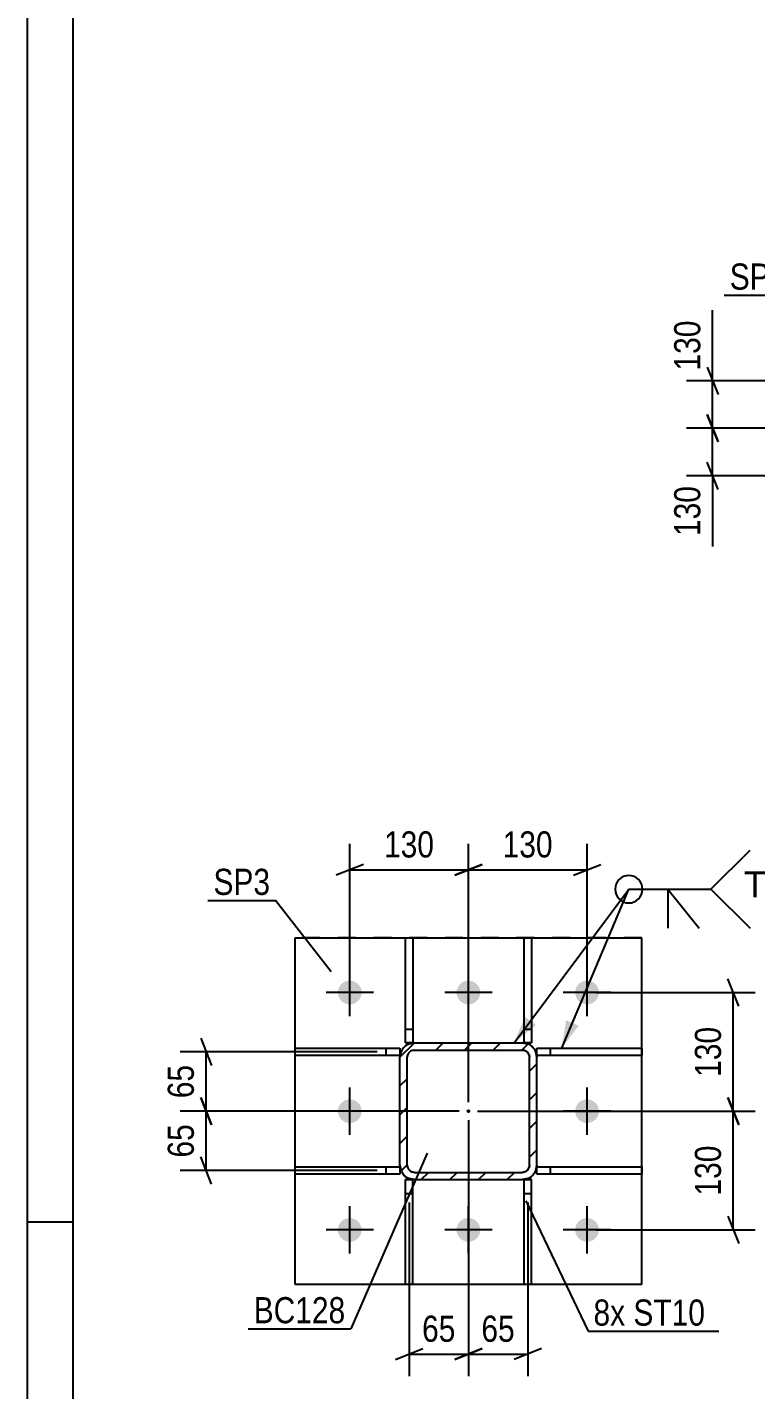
# Model space of a CAD drawing. Header units: millimetres. Extents: x 0 to 841, y 0 to 594.
# Drawn here: x 0 to 79.8, y 130.7 to 279.9 of the extents above; entities that cross this region are included whole.
import ezdxf

# ---------------------------------------------------------------- set-up
doc = ezdxf.new("R2010")
doc.units = ezdxf.units.MM
doc.linetypes.add('DXK_LINE_DOT2', pattern=[3.9198, 1.9599, -1.9599])
doc.linetypes.add('DXK_LINE_DOT3', pattern=[5.9187, 2.979, -0.9799, 0.9799, -0.9799])
doc.styles.add('Arial', font='ARIAL.TTF', dxfattribs={"height": 0.2})
doc.styles.add('Arial Narrow', font='ARIALN.TTF', dxfattribs={"height": 0.2})

# ---------------------------------------------------------------- blocks, each defined once
blk = doc.blocks.new('Unknown-232924980-1133')
at = {"color": 5, "linetype": 'Continuous'}
for p, q in [((0, 594), (0, 0)), ((5, 589), (5, 5)), ((5, 149), (0, 149))]:
    blk.add_line(p, q, dxfattribs=at)
blk = doc.blocks.new('Part-232924980-16702 - 16614')
at = {"linetype": 'Continuous'}
h = blk.add_hatch(dxfattribs=at)
h.set_pattern_fill('', scale=0.7, style=0, pattern_type=0)
h.set_pattern_definition([(45, (42.4466, 168.6712), (-1.57154, 1.57154), [])])
h.paths.add_polyline_path([(54.25, 168.67), (42.45, 168.67), (41.83, 168.55), (41.32, 168.2), (40.97, 167.68), (40.85, 167.07), (40.85, 155.27), (40.97, 154.66), (41.32, 154.14), (41.83, 153.79), (42.45, 153.67), (54.25, 153.67), (54.86, 153.79), (55.38, 154.14), (55.72, 154.66), (55.85, 155.27), (55.85, 167.07), (55.72, 167.68), (55.38, 168.2), (54.86, 168.55)])
h.paths.add_polyline_path([(54.99, 167.38), (55.05, 167.07), (55.05, 155.27), (54.99, 154.97), (54.81, 154.71), (54.55, 154.53), (54.25, 154.47), (42.45, 154.47), (42.14, 154.53), (41.88, 154.71), (41.71, 154.97), (41.65, 155.27), (41.65, 167.07), (41.71, 167.38), (41.88, 167.64), (42.14, 167.81), (42.45, 167.87), (54.25, 167.87), (54.55, 167.81), (54.81, 167.64)])
blk.add_hatch(color=30, dxfattribs=at).paths.add_polyline_path([(48.35, 161.07, -1), (48.35, 161.27, -1)])
at = {"color": 7, "linetype": 'DXK_LINE_DOT2'}
for p, q in [((41.83, 168.55), (42.45, 168.67)), ((42.45, 168.67), (54.25, 168.67)), ((54.25, 168.67), (54.86, 168.55)), ((40.85, 167.07), (40.97, 167.68)), ((41.71, 167.38), (41.65, 167.07)), ((42.45, 167.87), (42.14, 167.81)), ((42.45, 167.87), (54.25, 167.87)), ((54.55, 167.81), (54.25, 167.87)), ((55.05, 167.07), (54.99, 167.38)), ((55.72, 167.68), (55.85, 167.07)), ((40.85, 155.27), (40.85, 167.07)), ((41.65, 155.27), (41.65, 167.07)), ((55.05, 155.27), (55.05, 167.07)), ((55.85, 155.27), (55.85, 167.07)), ((40.97, 154.66), (40.85, 155.27)), ((41.65, 155.27), (41.71, 154.97)), ((54.99, 154.97), (55.05, 155.27)), ((55.85, 155.27), (55.72, 154.66)), ((42.45, 153.67), (41.83, 153.79)), ((42.14, 154.53), (42.45, 154.47)), ((42.45, 154.47), (54.25, 154.47)), ((54.25, 154.47), (54.55, 154.53)), ((54.86, 153.79), (54.25, 153.67)), ((42.45, 153.67), (54.25, 153.67))]:
    blk.add_line(p, q, dxfattribs=at)
at = {"color": 2, "linetype": 'Continuous'}
for p, q in [((42.45, 168.67), (41.83, 168.55)), ((42.45, 168.67), (54.25, 168.67)), ((54.86, 168.55), (54.25, 168.67)), ((40.97, 167.68), (40.85, 167.07)), ((41.65, 167.07), (41.71, 167.38)), ((42.14, 167.81), (42.45, 167.87)), ((42.45, 167.87), (54.25, 167.87)), ((54.25, 167.87), (54.55, 167.81)), ((54.99, 167.38), (55.05, 167.07)), ((55.85, 167.07), (55.72, 167.68)), ((40.85, 155.27), (40.85, 167.07)), ((41.65, 155.27), (41.65, 167.07)), ((55.05, 155.27), (55.05, 167.07)), ((55.85, 155.27), (55.85, 167.07)), ((40.85, 155.27), (40.97, 154.66)), ((41.71, 154.97), (41.65, 155.27)), ((55.05, 155.27), (54.99, 154.97)), ((55.72, 154.66), (55.85, 155.27)), ((41.83, 153.79), (42.45, 153.67)), ((42.45, 154.47), (42.14, 154.53)), ((42.45, 154.47), (54.25, 154.47)), ((54.55, 154.53), (54.25, 154.47)), ((54.25, 153.67), (54.86, 153.79)), ((42.45, 153.67), (54.25, 153.67))]:
    blk.add_line(p, q, dxfattribs=at)
at = {"color": 7, "linetype": 'DXK_LINE_DOT3'}
blk.add_line((48.35, 161.17), (48.35, 161.17), dxfattribs=at)
at = {"color": 30, "linetype": 'DXK_LINE_DOT3'}
blk.add_line((48.35, 161.17), (48.35, 161.17), dxfattribs=at)
at = {"color": 30, "linetype": 'Continuous'}
blk.add_circle((48.35, 161.17), 0.1, dxfattribs=at)
at = {"color": 7, "linetype": 'DXK_LINE_DOT2'}
for centre, radius, start, end in [((42.45, 167.07), 1.6, 112.5, 157.5), ((42.45, 167.07), 0.8, 112.5, 157.5), ((54.25, 167.07), 0.8, 22.5, 67.5), ((54.25, 167.07), 1.6, 22.5, 67.5), ((42.45, 155.27), 1.6, 202.5, 247.5), ((42.45, 155.27), 0.8, 202.5, 247.5), ((54.25, 155.27), 0.8, 292.5, 337.5), ((54.25, 155.27), 1.6, 292.5, 337.5)]:
    blk.add_arc(centre, radius, start, end, dxfattribs=at)
at = {"color": 2, "linetype": 'Continuous'}
for centre, radius, start, end in [((42.45, 167.07), 1.6, 112.5, 157.5), ((42.45, 167.07), 0.8, 112.5, 157.5), ((54.25, 167.07), 0.8, 22.5, 67.5), ((54.25, 167.07), 1.6, 22.5, 67.5), ((42.45, 155.27), 1.6, 202.5, 247.5), ((42.45, 155.27), 0.8, 202.5, 247.5), ((54.25, 155.27), 0.8, 292.5, 337.5), ((54.25, 155.27), 1.6, 292.5, 337.5)]:
    blk.add_arc(centre, radius, start, end, dxfattribs=at)
blk = doc.blocks.new('Part-232924980-16710 - 16614')
at = {"color": 2, "linetype": 'Continuous'}
for p, q in [((41.45, 153.67), (42.25, 153.67)), ((41.45, 142.17), (41.45, 153.67)), ((42.25, 142.17), (42.25, 153.67)), ((42.25, 142.17), (41.45, 142.17))]:
    blk.add_line(p, q, dxfattribs=at)
at = {"color": 7, "linetype": 'DXK_LINE_DOT2'}
for p, q in [((42.25, 153.67), (41.45, 153.67)), ((41.45, 152.17), (42.25, 152.17))]:
    blk.add_line(p, q, dxfattribs=at)
blk = doc.blocks.new('Part-232924980-16708 - 16614')
at = {"color": 2, "linetype": 'Continuous'}
for p, q in [((41.45, 168.67), (41.45, 180.17)), ((41.45, 180.17), (42.25, 180.17)), ((42.25, 180.17), (42.25, 168.67)), ((41.45, 168.67), (42.25, 168.67))]:
    blk.add_line(p, q, dxfattribs=at)
at = {"color": 7, "linetype": 'DXK_LINE_DOT2'}
for p, q in [((41.45, 170.17), (42.25, 170.17)), ((42.25, 168.67), (41.45, 168.67))]:
    blk.add_line(p, q, dxfattribs=at)
blk = doc.blocks.new('Part-232924980-16635 - 16614')
at = {"color": 2, "linetype": 'Continuous'}
for p, q in [((29.35, 180.17), (67.35, 180.17)), ((29.35, 142.17), (29.35, 180.17)), ((67.35, 142.17), (67.35, 180.17)), ((67.35, 142.17), (29.35, 142.17))]:
    blk.add_line(p, q, dxfattribs=at)
at = {"color": 7, "linetype": 'DXK_LINE_DOT2'}
blk.add_line((67.35, 180.17), (29.35, 180.17), dxfattribs=at)
blk = doc.blocks.new('Part-232924980-16704 - 16614')
at = {"color": 2, "linetype": 'Continuous'}
for p, q in [((29.35, 168.07), (40.85, 168.07)), ((29.35, 167.27), (29.35, 168.07)), ((40.85, 167.27), (29.35, 167.27)), ((40.85, 168.07), (40.85, 167.27))]:
    blk.add_line(p, q, dxfattribs=at)
at = {"color": 7, "linetype": 'DXK_LINE_DOT2'}
blk.add_line((39.35, 167.27), (39.35, 168.07), dxfattribs=at)
blk = doc.blocks.new('Part-232924980-16705 - 16614')
at = {"color": 2, "linetype": 'Continuous'}
for p, q in [((29.35, 155.07), (40.85, 155.07)), ((29.35, 154.27), (29.35, 155.07)), ((40.85, 154.27), (29.35, 154.27)), ((40.85, 155.07), (40.85, 154.27))]:
    blk.add_line(p, q, dxfattribs=at)
at = {"color": 7, "linetype": 'DXK_LINE_DOT2'}
blk.add_line((39.35, 154.27), (39.35, 155.07), dxfattribs=at)
blk = doc.blocks.new('Part-232924980-16706 - 16614')
at = {"color": 2, "linetype": 'Continuous'}
for p, q in [((55.85, 167.27), (55.85, 168.07)), ((55.85, 168.07), (67.35, 168.07)), ((67.35, 167.27), (55.85, 167.27)), ((67.35, 168.07), (67.35, 167.27))]:
    blk.add_line(p, q, dxfattribs=at)
at = {"color": 7, "linetype": 'DXK_LINE_DOT2'}
blk.add_line((57.35, 167.27), (57.35, 168.07), dxfattribs=at)
blk = doc.blocks.new('Part-232924980-16707 - 16614')
at = {"color": 2, "linetype": 'Continuous'}
for p, q in [((55.85, 154.27), (55.85, 155.07)), ((55.85, 155.07), (67.35, 155.07)), ((67.35, 154.27), (55.85, 154.27)), ((67.35, 155.07), (67.35, 154.27))]:
    blk.add_line(p, q, dxfattribs=at)
at = {"color": 7, "linetype": 'DXK_LINE_DOT2'}
blk.add_line((57.35, 154.27), (57.35, 155.07), dxfattribs=at)
blk = doc.blocks.new('Part-232924980-16709 - 16614')
at = {"color": 2, "linetype": 'Continuous'}
for p, q in [((54.45, 168.67), (54.45, 180.17)), ((54.45, 180.17), (55.25, 180.17)), ((55.25, 180.17), (55.25, 168.67)), ((54.45, 168.67), (55.25, 168.67))]:
    blk.add_line(p, q, dxfattribs=at)
at = {"color": 7, "linetype": 'DXK_LINE_DOT2'}
for p, q in [((54.45, 170.17), (55.25, 170.17)), ((55.25, 168.67), (54.45, 168.67))]:
    blk.add_line(p, q, dxfattribs=at)
blk = doc.blocks.new('Part-232924980-16711 - 16614')
at = {"color": 2, "linetype": 'Continuous'}
for p, q in [((54.45, 153.67), (55.25, 153.67)), ((54.45, 142.17), (54.45, 153.67)), ((55.25, 142.17), (55.25, 153.67)), ((55.25, 142.17), (54.45, 142.17))]:
    blk.add_line(p, q, dxfattribs=at)
at = {"color": 7, "linetype": 'DXK_LINE_DOT2'}
for p, q in [((55.25, 153.67), (54.45, 153.67)), ((54.45, 152.17), (55.25, 152.17))]:
    blk.add_line(p, q, dxfattribs=at)
blk = doc.blocks.new('Bolt-232924980-16739 - 16614')
at = {"linetype": 'Continuous'}
for points in [[(35.35, 172.87, -1), (35.35, 175.47, -1)], [(48.35, 172.87, -1), (48.35, 175.47, -1)], [(61.35, 172.87, -1), (61.35, 175.47, -1)], [(35.35, 159.87, -1), (35.35, 162.47, -1)], [(61.35, 159.87, -1), (61.35, 162.47, -1)], [(35.35, 146.87, -1), (35.35, 149.47, -1)], [(48.35, 146.87, -1), (48.35, 149.47, -1)], [(61.35, 146.87, -1), (61.35, 149.47, -1)]]:
    blk.add_hatch(color=1, dxfattribs=at).paths.add_polyline_path(points)
at = {"color": 1, "linetype": 'Continuous'}
for p, q in [((35.35, 171.57), (35.35, 176.77)), ((48.35, 171.57), (48.35, 176.77)), ((61.35, 171.57), (61.35, 176.77)), ((37.95, 174.17), (32.75, 174.17)), ((50.95, 174.17), (45.75, 174.17)), ((63.95, 174.17), (58.75, 174.17)), ((35.35, 158.57), (35.35, 163.77)), ((61.35, 158.57), (61.35, 163.77)), ((37.95, 161.17), (32.75, 161.17)), ((63.95, 161.17), (58.75, 161.17)), ((35.35, 145.57), (35.35, 150.77)), ((48.35, 145.57), (48.35, 150.77)), ((61.35, 145.57), (61.35, 150.77)), ((37.95, 148.17), (32.75, 148.17)), ((50.95, 148.17), (45.75, 148.17)), ((63.95, 148.17), (58.75, 148.17))]:
    blk.add_line(p, q, dxfattribs=at)
blk = doc.blocks.new('StraightDimension-232924980-36964 - 11986')
at = {"color": 7, "linetype": 'Continuous'}
for p, q in [((74.51, 237.48), (75.71, 234.48)), ((84.11, 235.98), (72.26, 235.98)), ((75.11, 230.78), (75.11, 235.98)), ((75.71, 229.28), (74.51, 232.28)), ((84.11, 230.78), (72.26, 230.78)), ((75.11, 230.78), (75.11, 223.04)), ((75.11, 230.78), (75.11, 223.04))]:
    blk.add_line(p, q, dxfattribs=at)
at = {"color": 0}
blk.add_wipeout([(74.36, 230.25), (70.16, 230.25), (70.16, 223.57), (74.36, 223.57)], dxfattribs=at)
at = {"color": 3, "style": 'Arial Narrow'}
blk.add_text('130', height=2.863, rotation=90.0002, dxfattribs=at).set_placement((73.76, 224.17))
blk = doc.blocks.new('StraightDimension-232924980-36963 - 11986')
at = {"color": 7, "linetype": 'Continuous'}
for p, q in [((75.11, 241.18), (75.11, 248.91)), ((75.11, 241.18), (75.11, 248.91)), ((74.51, 242.68), (75.71, 239.68)), ((84.11, 241.18), (72.26, 241.18)), ((75.11, 235.98), (75.11, 241.18)), ((75.71, 234.48), (74.51, 237.48)), ((84.11, 235.98), (72.26, 235.98))]:
    blk.add_line(p, q, dxfattribs=at)
at = {"color": 0}
blk.add_wipeout([(74.36, 248.39), (70.16, 248.39), (70.16, 241.7), (74.36, 241.7)], dxfattribs=at)
at = {"color": 3, "style": 'Arial Narrow'}
blk.add_text('130', height=2.863, rotation=90.0002, dxfattribs=at).set_placement((73.76, 242.3))
blk = doc.blocks.new('StraightDimension-232924980-37096 - 16614')
at = {"color": 7, "linetype": 'Continuous'}
for p, q in [((48.35, 162.17), (48.35, 190.46)), ((61.35, 175.17), (61.35, 190.46)), ((49.85, 188.21), (46.85, 187.01)), ((59.85, 187.01), (62.85, 188.21)), ((48.35, 187.61), (61.35, 187.61))]:
    blk.add_line(p, q, dxfattribs=at)
at = {"color": 0}
blk.add_wipeout([(58.19, 188.36), (58.19, 192.56), (51.5, 192.56), (51.5, 188.36)], dxfattribs=at)
at = {"color": 3, "style": 'Arial Narrow'}
blk.add_text('130', height=2.863, dxfattribs=at).set_placement((52.1, 188.96))
blk = doc.blocks.new('StraightDimension-232924980-37584 - 16614')
at = {"color": 7, "linetype": 'Continuous'}
for p, q in [((48.35, 160.17), (48.35, 132.16)), ((54.85, 151.17), (54.85, 132.16)), ((46.85, 133.96), (49.85, 135.16)), ((48.35, 134.56), (54.85, 134.56)), ((56.35, 135.16), (53.35, 133.96))]:
    blk.add_line(p, q, dxfattribs=at)
at = {"color": 0}
blk.add_wipeout([(54.02, 135.31), (54.02, 139.51), (49.17, 139.51), (49.17, 135.31)], dxfattribs=at)
at = {"color": 3, "style": 'Arial Narrow'}
blk.add_text('65', height=2.863, dxfattribs=at).set_placement((49.77, 135.91))
blk = doc.blocks.new('StraightDimension-232924980-37097 - 16614')
at = {"color": 7, "linetype": 'Continuous'}
for p, q in [((35.35, 175.17), (35.35, 190.46)), ((48.35, 162.17), (48.35, 190.46)), ((36.85, 188.21), (33.85, 187.01)), ((46.85, 187.01), (49.85, 188.21)), ((35.35, 187.61), (48.35, 187.61))]:
    blk.add_line(p, q, dxfattribs=at)
at = {"color": 0}
blk.add_wipeout([(45.19, 188.36), (45.19, 192.56), (38.5, 192.56), (38.5, 188.36)], dxfattribs=at)
at = {"color": 3, "style": 'Arial Narrow'}
blk.add_text('130', height=2.863, dxfattribs=at).set_placement((39.1, 188.96))
blk = doc.blocks.new('StraightDimension-232924980-37155 - 16614')
at = {"color": 7, "linetype": 'Continuous'}
for p, q in [((77.98, 172.67), (76.78, 175.67)), ((62.35, 174.17), (79.78, 174.17)), ((77.38, 161.17), (77.38, 174.17)), ((76.78, 162.67), (77.98, 159.67)), ((49.35, 161.17), (79.78, 161.17))]:
    blk.add_line(p, q, dxfattribs=at)
at = {"color": 0}
blk.add_wipeout([(76.63, 171.01), (72.43, 171.01), (72.43, 164.33), (76.63, 164.33)], dxfattribs=at)
at = {"color": 3, "style": 'Arial Narrow'}
blk.add_text('130', height=2.863, rotation=90.0002, dxfattribs=at).set_placement((76.03, 164.93))
blk = doc.blocks.new('StraightDimension-232924980-37156 - 16614')
at = {"color": 7, "linetype": 'Continuous'}
for p, q in [((77.98, 159.67), (76.78, 162.67)), ((49.35, 161.17), (79.78, 161.17)), ((77.38, 148.17), (77.38, 161.17)), ((76.78, 149.67), (77.98, 146.67)), ((62.35, 148.17), (79.78, 148.17))]:
    blk.add_line(p, q, dxfattribs=at)
at = {"color": 0}
blk.add_wipeout([(76.63, 158.01), (72.43, 158.01), (72.43, 151.33), (76.63, 151.33)], dxfattribs=at)
at = {"color": 3, "style": 'Arial Narrow'}
blk.add_text('130', height=2.863, rotation=90.0002, dxfattribs=at).set_placement((76.03, 151.93))
blk = doc.blocks.new('StraightDimension-232924980-37706 - 16614')
at = {"color": 7, "linetype": 'Continuous'}
for p, q in [((19.01, 169.17), (20.21, 166.17)), ((38.35, 167.67), (16.76, 167.67)), ((19.61, 161.17), (19.61, 167.67)), ((20.21, 159.67), (19.01, 162.67)), ((47.35, 161.17), (16.76, 161.17))]:
    blk.add_line(p, q, dxfattribs=at)
at = {"color": 0}
blk.add_wipeout([(18.86, 166.85), (14.66, 166.85), (14.66, 161.99), (18.86, 161.99)], dxfattribs=at)
at = {"color": 3, "style": 'Arial Narrow'}
blk.add_text('65', height=2.863, rotation=90.0002, dxfattribs=at).set_placement((18.26, 162.59))
blk = doc.blocks.new('StraightDimension-232924980-37585 - 16614')
at = {"color": 7, "linetype": 'Continuous'}
for p, q in [((48.35, 160.17), (48.35, 132.16)), ((41.85, 151.17), (41.85, 132.16)), ((40.35, 133.96), (43.35, 135.16)), ((41.85, 134.56), (48.35, 134.56)), ((49.85, 135.16), (46.85, 133.96))]:
    blk.add_line(p, q, dxfattribs=at)
at = {"color": 0}
blk.add_wipeout([(47.52, 135.31), (47.52, 139.51), (42.67, 139.51), (42.67, 135.31)], dxfattribs=at)
at = {"color": 3, "style": 'Arial Narrow'}
blk.add_text('65', height=2.863, dxfattribs=at).set_placement((43.27, 135.91))
blk = doc.blocks.new('StraightDimension-232924980-37707 - 16614')
at = {"color": 7, "linetype": 'Continuous'}
for p, q in [((19.01, 162.67), (20.21, 159.67)), ((47.35, 161.17), (16.76, 161.17)), ((19.61, 154.67), (19.61, 161.17)), ((20.21, 153.17), (19.01, 156.17)), ((38.35, 154.67), (16.76, 154.67))]:
    blk.add_line(p, q, dxfattribs=at)
at = {"color": 0}
blk.add_wipeout([(18.86, 160.35), (14.66, 160.35), (14.66, 155.49), (18.86, 155.49)], dxfattribs=at)
at = {"color": 3, "style": 'Arial Narrow'}
blk.add_text('65', height=2.863, rotation=90.0002, dxfattribs=at).set_placement((18.26, 156.09))
blk = doc.blocks.new('Mark-232924980-16430 - 11986')
at = {"color": 0}
blk.add_wipeout([(83.2, 251.16), (83.2, 254.16), (76.99, 254.16), (76.99, 251.16)], dxfattribs=at)
blk.add_wipeout([(83.2, 251.16), (83.2, 254.16), (76.99, 254.16), (76.99, 251.16)], dxfattribs=at)
at = {"color": 30, "linetype": 'Continuous'}
for p in [(76.39, 250.56), (86.3, 242.23)]:
    blk.add_line(p, (83.8, 250.56), dxfattribs=at)
at = {"color": 3, "style": 'Arial Narrow'}
blk.add_text('SP3', height=2.863, dxfattribs=at).set_placement((76.99, 251.16))
blk = doc.blocks.new('MarkSet-232924980-19080 - 16614')
at = {"color": 0}
for points in [[(65.53, 137.68), (65.53, 140.68), (62.06, 140.68), (62.06, 137.68)], [(74.29, 137.68), (74.29, 140.68), (66.43, 140.68), (66.43, 137.68)]]:
    blk.add_wipeout(points, dxfattribs=at)
for points in [[(65.53, 137.68), (65.53, 140.68), (62.06, 140.68), (62.06, 137.68)], [(74.29, 137.68), (74.29, 140.68), (66.43, 140.68), (66.43, 137.68)]]:
    blk.add_wipeout(points, dxfattribs=at)
at = {"color": 30, "linetype": 'Continuous'}
for p, q in [((54.64, 151.34), (61.46, 137.08)), ((61.46, 137.08), (75.79, 137.08))]:
    blk.add_line(p, q, dxfattribs=at)
at = {"color": 3, "style": 'Arial Narrow'}
for s, p in [('8x', (62.06, 137.68)), ('ST10', (66.43, 137.68))]:
    blk.add_text(s, height=2.863, dxfattribs=at).set_placement(p)
blk = doc.blocks.new('Mark-232924980-19116 - 16614')
at = {"color": 0}
blk.add_wipeout([(26.62, 184.86), (26.62, 187.86), (20.41, 187.86), (20.41, 184.86)], dxfattribs=at)
blk.add_wipeout([(26.62, 184.86), (26.62, 187.86), (20.41, 187.86), (20.41, 184.86)], dxfattribs=at)
at = {"color": 30, "linetype": 'Continuous'}
for p in [(19.81, 184.26), (33.3, 176.43)]:
    blk.add_line(p, (27.22, 184.26), dxfattribs=at)
at = {"color": 3, "style": 'Arial Narrow'}
blk.add_text('SP3', height=2.863, dxfattribs=at).set_placement((20.41, 184.86))
blk = doc.blocks.new('Mark-232924980-19122 - 16614')
at = {"color": 0}
blk.add_wipeout([(34.87, 137.94), (34.87, 140.94), (24.82, 140.94), (24.82, 137.94)], dxfattribs=at)
blk.add_wipeout([(34.87, 137.94), (34.87, 140.94), (24.82, 140.94), (24.82, 137.94)], dxfattribs=at)
at = {"color": 30, "linetype": 'Continuous'}
for p in [(43.82, 156.59), (24.22, 137.34)]:
    blk.add_line(p, (35.47, 137.34), dxfattribs=at)
at = {"color": 3, "style": 'Arial Narrow'}
blk.add_text('BC128', height=2.863, dxfattribs=at).set_placement((24.82, 137.94))
blk = doc.blocks.new('WeldMark-232924980-26387 - 16614')
at = {"linetype": 'Continuous'}
for points in [[(55.75, 170.62), (53.35, 168.67), (54.55, 171.52)], [(60.43, 170.54), (58.57, 168.07), (59.05, 171.13)]]:
    blk.add_hatch(color=30, dxfattribs=at).paths.add_polyline_path(points)
at = {"color": 30, "linetype": 'Continuous'}
for p, q in [((53.35, 168.67), (65.93, 185.48)), ((58.57, 168.07), (65.93, 185.48)), ((65.93, 185.48), (74.93, 185.48))]:
    blk.add_line(p, q, dxfattribs=at)
at = {"color": 3, "linetype": 'Continuous'}
for q in [(73.64, 181.2), (70.21, 181.2)]:
    blk.add_line((70.21, 185.48), q, dxfattribs=at)
for start, end in [(90, 270), (270, 90)]:
    blk.add_arc((65.93, 185.48), 1.5, start, end, dxfattribs=at)
at = {"color": 0, "linetype": 'Continuous'}
blk.add_wipeout([(86.3, 184.58), (86.3, 187.58), (78.53, 187.58), (78.53, 184.58)], dxfattribs=at)
blk.add_wipeout([(86.3, 184.58), (86.3, 187.58), (78.53, 187.58), (78.53, 184.58)], dxfattribs=at)
at = {"color": 3, "linetype": 'Continuous'}
for q in [(79.21, 189.77), (79.21, 181.2)]:
    blk.add_line((74.93, 185.48), q, dxfattribs=at)
at = {"color": 3, "linetype": 'Continuous', "style": 'Arial'}
blk.add_text('TYP', height=2.865, dxfattribs=at).set_placement((78.53, 184.58))

msp = doc.modelspace()

# ---------------------------------------------------------------- block references
for name in ['Unknown-232924980-1133', 'Part-232924980-16635 - 16614', 'Part-232924980-16708 - 16614', 'Part-232924980-16709 - 16614', 'Bolt-232924980-16739 - 16614', 'Part-232924980-16702 - 16614', 'Part-232924980-16704 - 16614', 'Part-232924980-16706 - 16614', 'Part-232924980-16705 - 16614', 'Part-232924980-16707 - 16614', 'Part-232924980-16710 - 16614', 'Part-232924980-16711 - 16614']:
    msp.add_blockref(name, (0, 0))

# ---------------------------------------------------------------- next in the draw order: block references
for name in ['StraightDimension-232924980-36964 - 11986', 'StraightDimension-232924980-37096 - 16614', 'StraightDimension-232924980-37584 - 16614']:
    msp.add_blockref(name, (0, 0))

# ---------------------------------------------------------------- next in the draw order: block references
for name in ['StraightDimension-232924980-36963 - 11986', 'StraightDimension-232924980-37097 - 16614']:
    msp.add_blockref(name, (0, 0))

# ---------------------------------------------------------------- next in the draw order: block references
for name in ['Mark-232924980-16430 - 11986', 'Mark-232924980-19116 - 16614', 'StraightDimension-232924980-37155 - 16614', 'StraightDimension-232924980-37706 - 16614']:
    msp.add_blockref(name, (0, 0))

# ---------------------------------------------------------------- next in the draw order: block references
for name in ['WeldMark-232924980-26387 - 16614', 'StraightDimension-232924980-37156 - 16614']:
    msp.add_blockref(name, (0, 0))

# ---------------------------------------------------------------- next in the draw order: block references
for name in ['StraightDimension-232924980-37585 - 16614', 'MarkSet-232924980-19080 - 16614']:
    msp.add_blockref(name, (0, 0))

# ---------------------------------------------------------------- next in the draw order: block references
msp.add_blockref('StraightDimension-232924980-37707 - 16614', (0, 0))

# ---------------------------------------------------------------- next in the draw order: block references
msp.add_blockref('Mark-232924980-19122 - 16614', (0, 0))

doc.saveas('drawing.dxf')
